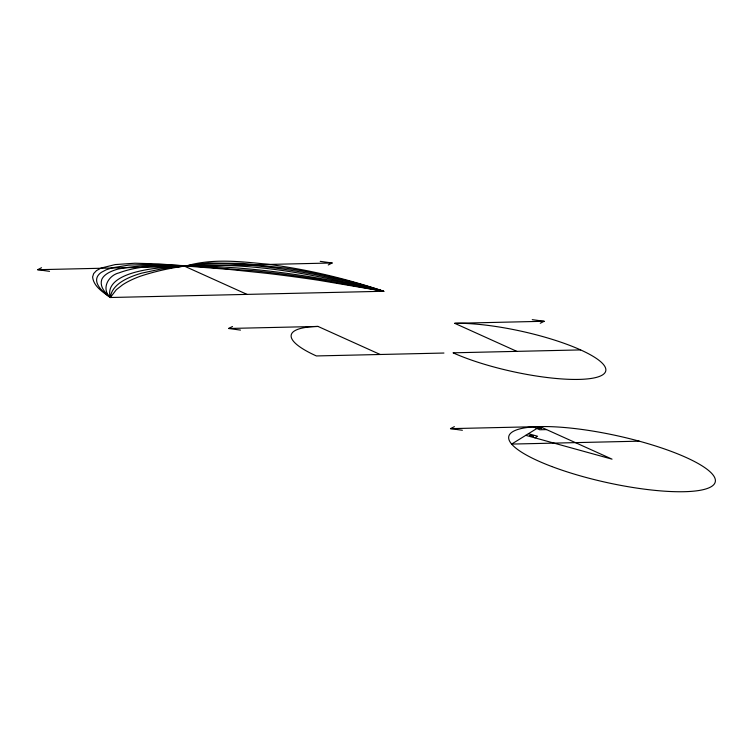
<?xml version="1.0" encoding="UTF-8"?>
<svg xmlns="http://www.w3.org/2000/svg" width="753" height="753" viewBox="0 0 753 753"><rect width="100%" height="100%" fill="white"/><g stroke="black" fill="none" stroke-linecap="round" stroke-linejoin="round"><path stroke-width="1.13" d="M525.782 435.338L612.038 459.151L539.92 426.603L511.635 444.082L639.212 441.173M534.95 437.87L537.586 436.251L528.408 433.719M49.538 271.334L37.65 269.706L41.537 267.72M328.242 264.971L332.129 262.985L320.241 261.357M240.48 330.106L228.592 328.477L232.479 326.491M540.259 323.263L544.146 321.277L532.258 319.658M462.37 430.264L450.482 428.645L454.37 426.659M184.89 266.346C211.744 258.091 240.471 261.526 267.927 264.265C307.29 269.386 346.098 278.582 383.701 291.27L110.343 297.51C103.227 292.211 93.617 286.677 92.6 276.963L93.673 273.574L96.497 270.591L101.071 268.077L115.2 264.576L134.994 263.221L158.827 263.917L229.147 269.423L266.44 273.292A447.536 101.439 12.4 0 1 318.952 280.314L383.701 291.27A254.589 57.699 12.4 0 0 110.343 297.51C105.401 293.086 99.321 286.752 101.768 279.523A172.333 39.062 12.4 0 1 118.08 269.056C162.384 260.51 207.96 268.162 252.575 270.609A330.002 74.792 12.4 0 1 317.907 279.175L383.701 291.27L344.723 280.878L315.592 274.647A172.333 39.062 12.4 0 0 256.717 265.894C217.824 261.263 177.783 263.832 140.491 276.172A447.536 101.439 12.4 0 0 122.635 284.794L116.338 289.698L110.343 297.51C100.921 288.945 108.112 275.447 119.049 272.859C140.002 265.084 162.874 265.433 184.89 266.346C251.907 261.197 318.933 275.353 383.701 291.27A148.059 33.556 12.4 0 0 285.594 268.124L243.153 263.409L208.553 262.995L161.594 268.887L141.724 273.141A330.002 74.792 12.4 0 0 118.767 283.712C114.447 287.109 110.813 291.872 110.343 297.51A148.059 33.556 12.4 0 1 101.391 272.332L106.079 269.847L112.253 267.804L128.678 265.122L149.376 264.35L184.89 266.346L247.022 294.385M37.65 269.706L332.129 262.985M228.592 328.477L318.03 326.444L380.161 354.484M516.84 351.369L454.708 323.319L544.146 321.277M443.941 353.035L316.373 355.943A91.057 20.642 12.4 0 1 318.03 326.444M580.619 349.91L453.052 352.818A91.057 20.642 12.4 0 0 578.972 379.408A91.057 20.642 12.4 0 0 580.619 349.91A91.057 20.642 12.4 0 0 454.708 323.319M450.482 428.645L539.92 426.603M546.574 429.605L539.741 429.765L533.086 426.753M529.914 435.394L533.453 436.194L529.914 435.394M538.066 427.77L541.605 428.561L538.084 427.742M551.704 466.493A105.693 23.955 12.4 0 0 714.879 482.993A105.693 23.955 12.4 0 0 569.532 427.977A105.693 23.955 12.4 0 0 551.704 466.493"/></g></svg>
